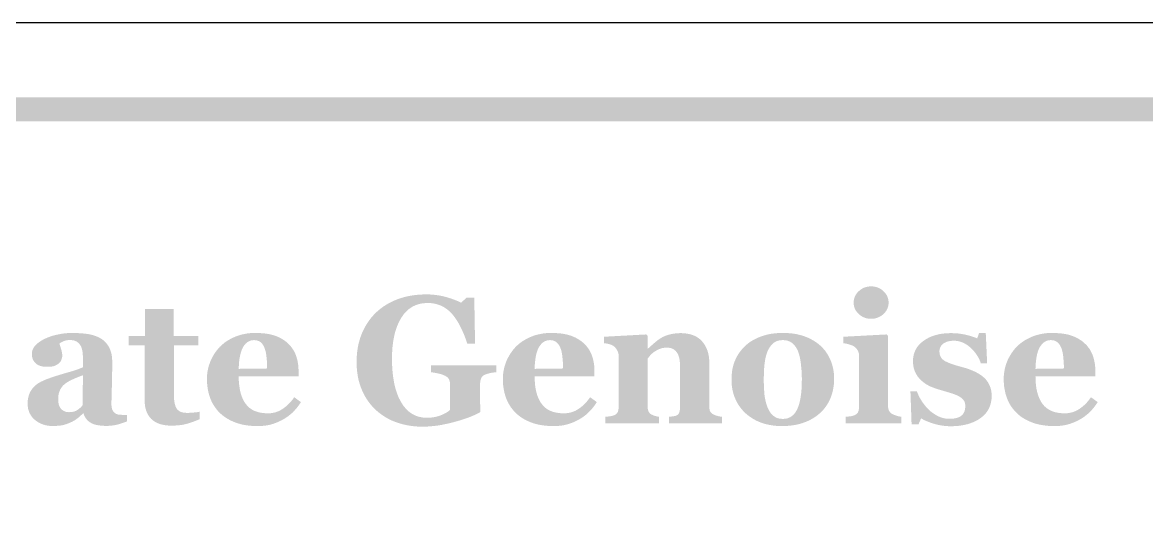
# Model space of a CAD drawing. Header units: millimetres. Extents: x 6 to 441, y 6 to 299.
# Drawn here: x 367.2 to 385.8, y 34.69 to 43.04 of the extents above; entities that cross this region are included whole.
import ezdxf

# ---------------------------------------------------------------- set-up
doc = ezdxf.new("R2010")
doc.units = ezdxf.units.MM
doc.layers.add('CUT', color=1, linetype='Continuous')
doc.layers.add('RASTER', color=7, linetype='Continuous')

msp = doc.modelspace()

# ---------------------------------------------------------------- hatches: boundary and pattern name
at = {"layer": 'RASTER'}
h = msp.add_hatch(color=7, dxfattribs=at)
h.paths.add_polyline_path([(350.2, 39.6), (350.234, 40.116), (350.338, 40.563), (350.509, 40.941), (350.75, 41.25), (351.059, 41.491), (351.438, 41.663), (351.884, 41.766), (352.4, 41.8), (409.6, 41.8), (410.116, 41.766), (410.563, 41.662), (410.941, 41.491), (411.25, 41.25), (411.491, 40.941), (411.663, 40.563), (411.766, 40.116), (411.8, 39.6), (411.8, 26.4), (411.766, 25.884), (411.662, 25.438), (411.491, 25.059), (411.25, 24.75), (410.941, 24.509), (410.563, 24.337), (410.116, 24.234), (409.6, 24.2), (352.4, 24.2), (351.884, 24.234), (351.438, 24.338), (351.059, 24.509), (350.75, 24.75), (350.509, 25.059), (350.338, 25.438), (350.234, 25.884), (350.2, 26.4)])
h.paths.add_polyline_path([(350.6, 39.6), (350.6, 26.4), (350.628, 25.978), (350.713, 25.612), (350.853, 25.303), (351.05, 25.05), (351.303, 24.853), (351.612, 24.713), (351.978, 24.628), (352.4, 24.6), (409.6, 24.6), (410.022, 24.628), (410.388, 24.713), (410.697, 24.853), (410.95, 25.05), (411.147, 25.303), (411.287, 25.612), (411.372, 25.978), (411.4, 26.4), (411.4, 39.6), (411.372, 40.022), (411.287, 40.388), (411.147, 40.697), (410.95, 40.95), (410.697, 41.147), (410.388, 41.287), (410.022, 41.372), (409.6, 41.4), (352.4, 41.4), (351.978, 41.372), (351.612, 41.287), (351.303, 41.147), (351.05, 40.95), (350.853, 40.697), (350.713, 40.388), (350.628, 40.022), (350.6, 39.6)], flags=0)
for points in [[(375.038, 37.245), (375.027, 37.244), (375.016, 37.243), (375.005, 37.242), (374.995, 37.24), (374.985, 37.239), (374.976, 37.238), (374.966, 37.236), (374.958, 37.235), (374.948, 37.233), (374.939, 37.231), (374.929, 37.229), (374.918, 37.226), (374.907, 37.223), (374.895, 37.22), (374.883, 37.216), (374.87, 37.212), (374.855, 37.206), (374.842, 37.2), (374.83, 37.194), (374.82, 37.186), (374.811, 37.178), (374.803, 37.169), (374.796, 37.159), (374.791, 37.149), (374.786, 37.137), (374.782, 37.126), (374.779, 37.115), (374.776, 37.103), (374.774, 37.092), (374.773, 37.08), (374.772, 37.068), (374.771, 37.056), (374.771, 36.815), (374.772, 36.797), (374.772, 36.78), (374.772, 36.764), (374.772, 36.748), (374.772, 36.734), (374.772, 36.721), (374.773, 36.708), (374.773, 36.697), (374.773, 36.685), (374.774, 36.673), (374.774, 36.66), (374.775, 36.647), (374.775, 36.632), (374.776, 36.618), (374.777, 36.602), (374.777, 36.586), (374.739, 36.564), (374.695, 36.543), (374.648, 36.522), (374.596, 36.501), (374.54, 36.48), (374.479, 36.46), (374.414, 36.44), (374.344, 36.421), (374.274, 36.402), (374.204, 36.387), (374.136, 36.373), (374.07, 36.362), (374.005, 36.354), (373.941, 36.348), (373.879, 36.344), (373.818, 36.343), (373.762, 36.344), (373.707, 36.347), (373.653, 36.353), (373.599, 36.36), (373.547, 36.37), (373.495, 36.382), (373.444, 36.396), (373.395, 36.412), (373.346, 36.43), (373.299, 36.45), (373.253, 36.473), (373.209, 36.498), (373.166, 36.525), (373.125, 36.554), (373.085, 36.585), (373.047, 36.618), (373.011, 36.653), (372.977, 36.69), (372.944, 36.73), (372.914, 36.771), (372.885, 36.814), (372.859, 36.86), (372.835, 36.907), (372.812, 36.957), (372.792, 37.008), (372.775, 37.061), (372.76, 37.116), (372.748, 37.173), (372.739, 37.232), (372.732, 37.293), (372.728, 37.355), (372.727, 37.42), (372.728, 37.48), (372.732, 37.539), (372.738, 37.597), (372.747, 37.654), (372.758, 37.709), (372.772, 37.764), (372.788, 37.817), (372.807, 37.869), (372.828, 37.92), (372.852, 37.969), (372.878, 38.016), (372.906, 38.061), (372.936, 38.105), (372.968, 38.147), (373.003, 38.187), (373.04, 38.225), (373.078, 38.261), (373.119, 38.295), (373.161, 38.327), (373.206, 38.356), (373.252, 38.384), (373.301, 38.409), (373.351, 38.433), (373.404, 38.454), (373.458, 38.473), (373.514, 38.489), (373.571, 38.503), (373.63, 38.514), (373.69, 38.523), (373.752, 38.529), (373.815, 38.533), (373.879, 38.534), (373.923, 38.534), (373.966, 38.532), (374.009, 38.528), (374.05, 38.523), (374.091, 38.517), (374.13, 38.51), (374.169, 38.501), (374.208, 38.491), (374.244, 38.48), (374.28, 38.469), (374.313, 38.458), (374.345, 38.446), (374.376, 38.434), (374.404, 38.423), (374.431, 38.41), (374.457, 38.398), (374.547, 38.479), (374.675, 38.479), (374.688, 37.72), (374.559, 37.72), (374.531, 37.802), (374.501, 37.879), (374.469, 37.951), (374.437, 38.017), (374.403, 38.078), (374.367, 38.133), (374.331, 38.183), (374.292, 38.227), (374.252, 38.265), (374.21, 38.299), (374.164, 38.328), (374.117, 38.351), (374.066, 38.369), (374.013, 38.382), (373.958, 38.39), (373.9, 38.392), (373.832, 38.388), (373.767, 38.377), (373.707, 38.358), (373.651, 38.331), (373.598, 38.296), (373.55, 38.254), (373.506, 38.204), (373.466, 38.146), (373.43, 38.082), (373.399, 38.011), (373.372, 37.935), (373.351, 37.853), (373.334, 37.766), (373.322, 37.672), (373.315, 37.573), (373.313, 37.468), (373.315, 37.356), (373.322, 37.251), (373.334, 37.152), (373.35, 37.059), (373.371, 36.973), (373.397, 36.892), (373.427, 36.818), (373.463, 36.75), (373.502, 36.689), (373.546, 36.637), (373.593, 36.592), (373.644, 36.556), (373.699, 36.527), (373.758, 36.507), (373.821, 36.495), (373.888, 36.491), (373.92, 36.491), (373.951, 36.493), (373.981, 36.496), (374.01, 36.501), (374.038, 36.506), (374.065, 36.513), (374.092, 36.521), (374.117, 36.53), (374.142, 36.54), (374.165, 36.55), (374.186, 36.561), (374.207, 36.572), (374.225, 36.583), (374.243, 36.595), (374.259, 36.607), (374.273, 36.62), (374.273, 37.042), (374.273, 37.055), (374.272, 37.067), (374.271, 37.079), (374.269, 37.09), (374.266, 37.101), (374.263, 37.111), (374.259, 37.121), (374.254, 37.13), (374.249, 37.139), (374.242, 37.148), (374.235, 37.156), (374.226, 37.164), (374.216, 37.171), (374.204, 37.179), (374.192, 37.186), (374.178, 37.192), (374.167, 37.197), (374.155, 37.202), (374.142, 37.207), (374.129, 37.211), (374.115, 37.215), (374.1, 37.219), (374.084, 37.223), (374.068, 37.226), (374.052, 37.229), (374.037, 37.232), (374.022, 37.235), (374.008, 37.238), (373.995, 37.24), (373.982, 37.242), (373.97, 37.244), (373.958, 37.245), (373.958, 37.359), (375.038, 37.359)], [(370.128, 36.467), (370.104, 36.457), (370.08, 36.447), (370.056, 36.438), (370.031, 36.428), (370.006, 36.419), (369.98, 36.41), (369.954, 36.402), (369.927, 36.393), (369.9, 36.386), (369.871, 36.379), (369.84, 36.373), (369.809, 36.369), (369.775, 36.365), (369.74, 36.363), (369.704, 36.361), (369.667, 36.36), (369.611, 36.362), (369.56, 36.367), (369.512, 36.376), (369.467, 36.388), (369.427, 36.404), (369.39, 36.423), (369.357, 36.446), (369.327, 36.472), (369.301, 36.501), (369.279, 36.533), (369.26, 36.569), (369.244, 36.607), (369.232, 36.648), (369.224, 36.692), (369.219, 36.74), (369.217, 36.79), (369.217, 37.689), (368.953, 37.689), (368.953, 37.847), (369.223, 37.847), (369.223, 38.291), (369.699, 38.291), (369.699, 37.847), (370.109, 37.847), (370.109, 37.689), (369.702, 37.689), (369.702, 36.886), (369.702, 36.845), (369.705, 36.807), (369.708, 36.772), (369.714, 36.74), (369.72, 36.711), (369.728, 36.685), (369.738, 36.663), (369.749, 36.643), (369.762, 36.626), (369.778, 36.612), (369.796, 36.599), (369.816, 36.589), (369.838, 36.581), (369.863, 36.576), (369.89, 36.573), (369.92, 36.571), (369.93, 36.571), (369.942, 36.572), (369.954, 36.572), (369.967, 36.573), (369.981, 36.574), (369.997, 36.575), (370.013, 36.576), (370.03, 36.577), (370.047, 36.579), (370.062, 36.58), (370.077, 36.582), (370.089, 36.583), (370.101, 36.585), (370.111, 36.587), (370.12, 36.589), (370.128, 36.59)], [(378.778, 36.4), (377.896, 36.4), (377.896, 36.507), (377.903, 36.508), (377.911, 36.508), (377.919, 36.509), (377.927, 36.51), (377.935, 36.511), (377.944, 36.512), (377.954, 36.513), (377.963, 36.514), (377.973, 36.515), (377.982, 36.517), (377.99, 36.518), (377.998, 36.52), (378.005, 36.522), (378.012, 36.524), (378.018, 36.526), (378.023, 36.529), (378.031, 36.533), (378.038, 36.538), (378.044, 36.543), (378.05, 36.549), (378.055, 36.555), (378.06, 36.561), (378.064, 36.568), (378.067, 36.576), (378.07, 36.584), (378.073, 36.593), (378.075, 36.603), (378.077, 36.614), (378.079, 36.626), (378.08, 36.638), (378.08, 36.652), (378.081, 36.667), (378.081, 37.352), (378.08, 37.388), (378.077, 37.422), (378.073, 37.454), (378.067, 37.483), (378.059, 37.51), (378.05, 37.535), (378.039, 37.557), (378.026, 37.577), (378.011, 37.595), (377.995, 37.61), (377.977, 37.623), (377.958, 37.634), (377.937, 37.642), (377.914, 37.648), (377.89, 37.651), (377.864, 37.652), (377.849, 37.652), (377.835, 37.651), (377.821, 37.65), (377.807, 37.648), (377.794, 37.646), (377.78, 37.643), (377.767, 37.639), (377.755, 37.635), (377.742, 37.63), (377.73, 37.625), (377.717, 37.619), (377.705, 37.613), (377.692, 37.607), (377.68, 37.599), (377.668, 37.592), (377.656, 37.584), (377.645, 37.576), (377.636, 37.569), (377.626, 37.561), (377.617, 37.554), (377.609, 37.546), (377.602, 37.539), (377.594, 37.531), (377.588, 37.524), (377.581, 37.516), (377.575, 37.509), (377.57, 37.501), (377.564, 37.495), (377.559, 37.488), (377.554, 37.482), (377.549, 37.475), (377.544, 37.469), (377.544, 36.683), (377.545, 36.67), (377.545, 36.658), (377.546, 36.647), (377.548, 36.636), (377.55, 36.625), (377.553, 36.615), (377.556, 36.606), (377.559, 36.597), (377.563, 36.589), (377.568, 36.581), (377.573, 36.574), (377.578, 36.567), (377.585, 36.561), (377.592, 36.555), (377.599, 36.55), (377.607, 36.545), (377.613, 36.542), (377.62, 36.539), (377.627, 36.536), (377.634, 36.533), (377.641, 36.53), (377.649, 36.527), (377.657, 36.524), (377.666, 36.522), (377.675, 36.519), (377.684, 36.517), (377.692, 36.515), (377.701, 36.513), (377.709, 36.511), (377.718, 36.509), (377.726, 36.508), (377.735, 36.507), (377.735, 36.4), (376.844, 36.4), (376.844, 36.507), (376.853, 36.508), (376.863, 36.509), (376.872, 36.509), (376.881, 36.51), (376.89, 36.511), (376.9, 36.513), (376.909, 36.514), (376.918, 36.515), (376.927, 36.516), (376.936, 36.518), (376.945, 36.519), (376.953, 36.521), (376.961, 36.523), (376.968, 36.525), (376.975, 36.527), (376.982, 36.529), (376.993, 36.533), (377.004, 36.538), (377.013, 36.543), (377.021, 36.549), (377.029, 36.556), (377.036, 36.563), (377.042, 36.571), (377.046, 36.579), (377.051, 36.587), (377.054, 36.597), (377.057, 36.607), (377.06, 36.618), (377.061, 36.629), (377.063, 36.641), (377.064, 36.653), (377.064, 36.667), (377.064, 37.519), (377.064, 37.53), (377.063, 37.542), (377.061, 37.553), (377.058, 37.564), (377.055, 37.575), (377.051, 37.586), (377.046, 37.597), (377.041, 37.608), (377.034, 37.619), (377.028, 37.629), (377.021, 37.639), (377.013, 37.648), (377.006, 37.657), (376.997, 37.665), (376.988, 37.673), (376.979, 37.68), (376.972, 37.685), (376.965, 37.689), (376.957, 37.693), (376.949, 37.696), (376.941, 37.7), (376.932, 37.703), (376.922, 37.707), (376.912, 37.71), (376.902, 37.712), (376.892, 37.715), (376.881, 37.717), (376.87, 37.719), (376.859, 37.721), (376.847, 37.723), (376.836, 37.724), (376.824, 37.726), (376.824, 37.833), (377.522, 37.871), (377.544, 37.849), (377.544, 37.636), (377.55, 37.636), (377.561, 37.646), (377.572, 37.656), (377.584, 37.666), (377.596, 37.677), (377.608, 37.688), (377.622, 37.699), (377.636, 37.712), (377.65, 37.724), (377.664, 37.737), (377.679, 37.749), (377.693, 37.76), (377.706, 37.771), (377.72, 37.781), (377.733, 37.79), (377.746, 37.799), (377.758, 37.808), (377.772, 37.816), (377.788, 37.825), (377.804, 37.833), (377.821, 37.84), (377.839, 37.848), (377.859, 37.855), (377.879, 37.861), (377.9, 37.868), (377.923, 37.874), (377.945, 37.879), (377.968, 37.883), (377.991, 37.886), (378.015, 37.889), (378.039, 37.891), (378.063, 37.892), (378.088, 37.893), (378.146, 37.891), (378.2, 37.884), (378.25, 37.874), (378.297, 37.859), (378.34, 37.84), (378.379, 37.816), (378.414, 37.789), (378.446, 37.757), (378.474, 37.722), (378.498, 37.684), (378.519, 37.643), (378.536, 37.6), (378.549, 37.553), (378.558, 37.504), (378.564, 37.452), (378.565, 37.398), (378.565, 36.68), (378.566, 36.667), (378.566, 36.654), (378.568, 36.642), (378.569, 36.631), (378.572, 36.621), (378.574, 36.611), (378.578, 36.602), (378.582, 36.593), (378.586, 36.586), (378.591, 36.578), (378.598, 36.571), (378.605, 36.564), (378.613, 36.558), (378.621, 36.552), (378.631, 36.547), (378.642, 36.542), (378.648, 36.54), (378.654, 36.537), (378.661, 36.534), (378.668, 36.532), (378.675, 36.529), (378.683, 36.527), (378.691, 36.524), (378.699, 36.522), (378.708, 36.519), (378.717, 36.517), (378.727, 36.515), (378.736, 36.513), (378.746, 36.511), (378.756, 36.509), (378.767, 36.508), (378.778, 36.507)], [(382.56, 36.35), (382.525, 36.351), (382.489, 36.353), (382.454, 36.356), (382.42, 36.361), (382.385, 36.367), (382.351, 36.374), (382.316, 36.382), (382.282, 36.392), (382.25, 36.402), (382.219, 36.413), (382.189, 36.424), (382.162, 36.435), (382.137, 36.446), (382.113, 36.457), (382.092, 36.469), (382.072, 36.481), (382.028, 36.381), (381.914, 36.381), (381.895, 36.927), (382.002, 36.927), (382.008, 36.911), (382.015, 36.893), (382.023, 36.876), (382.031, 36.857), (382.041, 36.838), (382.051, 36.819), (382.063, 36.799), (382.075, 36.779), (382.088, 36.758), (382.102, 36.738), (382.116, 36.719), (382.13, 36.7), (382.145, 36.682), (382.16, 36.664), (382.176, 36.647), (382.192, 36.63), (382.21, 36.614), (382.228, 36.598), (382.247, 36.583), (382.266, 36.569), (382.286, 36.556), (382.307, 36.543), (382.328, 36.53), (382.35, 36.519), (382.372, 36.508), (382.395, 36.499), (382.418, 36.491), (382.442, 36.485), (382.465, 36.48), (382.49, 36.476), (382.514, 36.474), (382.54, 36.473), (382.572, 36.474), (382.602, 36.476), (382.63, 36.481), (382.656, 36.486), (382.68, 36.494), (382.701, 36.502), (382.721, 36.513), (382.738, 36.525), (382.753, 36.539), (382.767, 36.555), (382.778, 36.572), (382.787, 36.591), (382.794, 36.612), (382.799, 36.635), (382.802, 36.659), (382.803, 36.686), (382.803, 36.7), (382.801, 36.714), (382.799, 36.727), (382.796, 36.739), (382.792, 36.751), (382.787, 36.762), (382.781, 36.772), (382.774, 36.782), (382.766, 36.792), (382.758, 36.801), (382.749, 36.809), (382.739, 36.818), (382.729, 36.826), (382.718, 36.834), (382.706, 36.841), (382.693, 36.848), (382.679, 36.855), (382.664, 36.862), (382.649, 36.869), (382.633, 36.875), (382.618, 36.881), (382.601, 36.887), (382.585, 36.893), (382.568, 36.898), (382.551, 36.903), (382.532, 36.909), (382.513, 36.915), (382.492, 36.921), (382.471, 36.927), (382.448, 36.934), (382.425, 36.941), (382.4, 36.948), (382.376, 36.955), (382.352, 36.963), (382.33, 36.97), (382.308, 36.977), (382.287, 36.985), (382.267, 36.992), (382.248, 37), (382.23, 37.007), (382.212, 37.015), (382.194, 37.024), (382.176, 37.035), (382.157, 37.046), (382.139, 37.058), (382.12, 37.072), (382.101, 37.086), (382.083, 37.102), (382.066, 37.116), (382.051, 37.132), (382.037, 37.148), (382.023, 37.165), (382.01, 37.182), (381.998, 37.201), (381.987, 37.22), (381.977, 37.239), (381.968, 37.26), (381.96, 37.282), (381.953, 37.304), (381.947, 37.328), (381.943, 37.352), (381.94, 37.378), (381.938, 37.404), (381.938, 37.431), (381.94, 37.482), (381.948, 37.53), (381.962, 37.575), (381.981, 37.618), (382.005, 37.659), (382.035, 37.697), (382.07, 37.732), (382.111, 37.765), (382.156, 37.795), (382.205, 37.821), (382.256, 37.843), (382.312, 37.861), (382.37, 37.875), (382.432, 37.885), (382.497, 37.891), (382.566, 37.893), (382.599, 37.892), (382.631, 37.891), (382.663, 37.889), (382.694, 37.886), (382.724, 37.882), (382.754, 37.877), (382.783, 37.872), (382.811, 37.866), (382.839, 37.859), (382.865, 37.852), (382.89, 37.845), (382.914, 37.837), (382.937, 37.83), (382.959, 37.822), (382.98, 37.814), (383, 37.806), (383.03, 37.893), (383.142, 37.893), (383.165, 37.393), (383.061, 37.393), (383.047, 37.431), (383.031, 37.467), (383.012, 37.502), (382.991, 37.535), (382.968, 37.567), (382.943, 37.598), (382.915, 37.628), (382.885, 37.656), (382.854, 37.682), (382.822, 37.704), (382.789, 37.723), (382.756, 37.739), (382.722, 37.751), (382.688, 37.76), (382.653, 37.765), (382.617, 37.767), (382.59, 37.766), (382.564, 37.764), (382.539, 37.76), (382.516, 37.755), (382.495, 37.748), (382.475, 37.74), (382.457, 37.731), (382.44, 37.72), (382.425, 37.708), (382.412, 37.694), (382.401, 37.68), (382.392, 37.664), (382.385, 37.647), (382.38, 37.629), (382.376, 37.61), (382.375, 37.589), (382.377, 37.563), (382.381, 37.538), (382.389, 37.515), (382.399, 37.494), (382.412, 37.474), (382.429, 37.457), (382.448, 37.442), (382.47, 37.428), (382.495, 37.416), (382.522, 37.404), (382.551, 37.392), (382.583, 37.38), (382.618, 37.368), (382.654, 37.357), (382.693, 37.346), (382.734, 37.335), (382.798, 37.317), (382.857, 37.298), (382.911, 37.277), (382.961, 37.255), (383.007, 37.231), (383.049, 37.206), (383.086, 37.179), (383.118, 37.151), (383.147, 37.121), (383.171, 37.089), (383.192, 37.054), (383.209, 37.018), (383.223, 36.98), (383.232, 36.94), (383.238, 36.898), (383.24, 36.854), (383.237, 36.796), (383.228, 36.741), (383.213, 36.689), (383.193, 36.641), (383.166, 36.596), (383.134, 36.555), (383.096, 36.517), (383.052, 36.482), (383.003, 36.451), (382.95, 36.424), (382.894, 36.402), (382.835, 36.383), (382.771, 36.369), (382.704, 36.358), (382.634, 36.352), (382.56, 36.35)]]:
    msp.add_hatch(color=7, dxfattribs=at).paths.add_polyline_path(points)
h = msp.add_hatch(color=7, dxfattribs=at)
h.paths.add_polyline_path([(381.747, 36.4), (380.821, 36.4), (380.821, 36.507), (380.831, 36.508), (380.84, 36.508), (380.85, 36.509), (380.859, 36.51), (380.868, 36.511), (380.878, 36.512), (380.887, 36.513), (380.896, 36.514), (380.905, 36.515), (380.914, 36.517), (380.922, 36.518), (380.93, 36.52), (380.938, 36.522), (380.945, 36.524), (380.952, 36.526), (380.959, 36.529), (380.97, 36.534), (380.981, 36.539), (380.99, 36.544), (380.999, 36.55), (381.007, 36.557), (381.014, 36.564), (381.02, 36.571), (381.025, 36.579), (381.029, 36.588), (381.033, 36.597), (381.037, 36.607), (381.039, 36.618), (381.041, 36.629), (381.043, 36.641), (381.044, 36.653), (381.044, 36.667), (381.044, 37.519), (381.044, 37.532), (381.042, 37.544), (381.041, 37.556), (381.038, 37.567), (381.035, 37.578), (381.031, 37.589), (381.026, 37.599), (381.021, 37.609), (381.014, 37.619), (381.008, 37.628), (381.001, 37.636), (380.994, 37.644), (380.987, 37.652), (380.979, 37.659), (380.971, 37.665), (380.962, 37.671), (380.955, 37.676), (380.947, 37.68), (380.938, 37.684), (380.929, 37.689), (380.918, 37.693), (380.907, 37.697), (380.895, 37.701), (380.882, 37.705), (380.869, 37.709), (380.856, 37.712), (380.843, 37.716), (380.831, 37.718), (380.819, 37.721), (380.807, 37.723), (380.796, 37.724), (380.785, 37.726), (380.785, 37.833), (381.502, 37.871), (381.524, 37.849), (381.524, 36.686), (381.525, 36.673), (381.526, 36.661), (381.528, 36.649), (381.53, 36.638), (381.533, 36.628), (381.537, 36.617), (381.541, 36.608), (381.546, 36.598), (381.552, 36.59), (381.559, 36.582), (381.566, 36.574), (381.573, 36.567), (381.581, 36.561), (381.59, 36.555), (381.599, 36.55), (381.609, 36.545), (381.617, 36.542), (381.624, 36.539), (381.632, 36.536), (381.64, 36.533), (381.648, 36.53), (381.657, 36.527), (381.665, 36.524), (381.674, 36.522), (381.683, 36.519), (381.692, 36.517), (381.701, 36.515), (381.71, 36.513), (381.719, 36.511), (381.728, 36.509), (381.738, 36.508), (381.747, 36.507)])
h.paths.add_polyline_path([(381.533, 38.398), (381.532, 38.371), (381.528, 38.344), (381.521, 38.319), (381.512, 38.295), (381.5, 38.272), (381.485, 38.25), (381.468, 38.228), (381.448, 38.208), (381.426, 38.19), (381.403, 38.174), (381.379, 38.161), (381.354, 38.15), (381.328, 38.141), (381.301, 38.135), (381.273, 38.131), (381.245, 38.13), (381.215, 38.131), (381.187, 38.135), (381.16, 38.141), (381.134, 38.15), (381.109, 38.161), (381.085, 38.174), (381.062, 38.19), (381.04, 38.208), (381.02, 38.228), (381.003, 38.25), (380.988, 38.272), (380.976, 38.295), (380.967, 38.319), (380.96, 38.344), (380.956, 38.371), (380.955, 38.398), (380.956, 38.425), (380.96, 38.452), (380.967, 38.477), (380.976, 38.501), (380.988, 38.525), (381.003, 38.547), (381.02, 38.568), (381.04, 38.588), (381.062, 38.607), (381.085, 38.623), (381.109, 38.637), (381.134, 38.648), (381.16, 38.656), (381.187, 38.663), (381.215, 38.666), (381.245, 38.668), (381.274, 38.666), (381.302, 38.663), (381.329, 38.656), (381.355, 38.648), (381.38, 38.637), (381.404, 38.623), (381.426, 38.607), (381.448, 38.588), (381.468, 38.568), (381.485, 38.547), (381.5, 38.525), (381.512, 38.501), (381.521, 38.477), (381.528, 38.452), (381.532, 38.425), (381.533, 38.398)])
h = msp.add_hatch(color=7, dxfattribs=at)
h.paths.add_polyline_path([(368.925, 36.431), (368.909, 36.424), (368.892, 36.417), (368.874, 36.411), (368.855, 36.404), (368.836, 36.398), (368.815, 36.391), (368.795, 36.385), (368.773, 36.379), (368.751, 36.374), (368.728, 36.369), (368.706, 36.365), (368.682, 36.362), (368.659, 36.359), (368.635, 36.358), (368.611, 36.356), (368.587, 36.356), (368.543, 36.357), (368.503, 36.359), (368.465, 36.364), (368.431, 36.369), (368.399, 36.377), (368.37, 36.386), (368.345, 36.397), (368.322, 36.41), (368.301, 36.424), (368.283, 36.439), (368.266, 36.456), (368.25, 36.475), (368.237, 36.494), (368.225, 36.516), (368.215, 36.538), (368.206, 36.563), (368.197, 36.563), (368.185, 36.55), (368.173, 36.539), (368.16, 36.527), (368.148, 36.516), (368.136, 36.506), (368.125, 36.496), (368.113, 36.487), (368.101, 36.478), (368.09, 36.469), (368.078, 36.461), (368.066, 36.453), (368.054, 36.445), (368.041, 36.438), (368.028, 36.431), (368.016, 36.424), (368.002, 36.418), (367.985, 36.41), (367.968, 36.403), (367.952, 36.396), (367.935, 36.39), (367.918, 36.384), (367.902, 36.379), (367.886, 36.374), (367.87, 36.37), (367.853, 36.366), (367.835, 36.363), (367.815, 36.361), (367.794, 36.358), (367.77, 36.357), (367.746, 36.356), (367.72, 36.355), (367.692, 36.355), (367.65, 36.356), (367.61, 36.361), (367.571, 36.369), (367.534, 36.38), (367.499, 36.394), (367.465, 36.411), (367.433, 36.431), (367.402, 36.455), (367.374, 36.481), (367.349, 36.509), (367.329, 36.539), (367.312, 36.572), (367.299, 36.606), (367.289, 36.642), (367.284, 36.68), (367.282, 36.721), (367.282, 36.744), (367.283, 36.767), (367.285, 36.788), (367.288, 36.809), (367.292, 36.829), (367.297, 36.848), (367.302, 36.866), (367.308, 36.883), (367.315, 36.899), (367.323, 36.915), (367.331, 36.93), (367.34, 36.945), (367.35, 36.96), (367.36, 36.974), (367.371, 36.988), (367.383, 37.001), (367.394, 37.012), (367.406, 37.023), (367.418, 37.033), (367.43, 37.043), (367.443, 37.053), (367.457, 37.062), (367.47, 37.07), (367.485, 37.078), (367.499, 37.086), (367.514, 37.093), (367.53, 37.101), (367.545, 37.108), (367.561, 37.115), (367.578, 37.122), (367.594, 37.129), (367.611, 37.135), (367.645, 37.147), (367.681, 37.16), (367.718, 37.172), (367.756, 37.185), (367.797, 37.197), (367.839, 37.21), (367.882, 37.223), (367.928, 37.236), (367.972, 37.249), (368.014, 37.261), (368.052, 37.273), (368.087, 37.285), (368.12, 37.296), (368.149, 37.308), (368.174, 37.318), (368.197, 37.329), (368.197, 37.469), (368.197, 37.479), (368.197, 37.489), (368.196, 37.5), (368.196, 37.512), (368.195, 37.524), (368.194, 37.537), (368.193, 37.551), (368.191, 37.566), (368.19, 37.581), (368.188, 37.595), (368.185, 37.608), (368.182, 37.621), (368.179, 37.634), (368.175, 37.645), (368.171, 37.657), (368.167, 37.667), (368.161, 37.679), (368.155, 37.69), (368.148, 37.7), (368.14, 37.71), (368.132, 37.72), (368.123, 37.729), (368.113, 37.738), (368.102, 37.746), (368.091, 37.754), (368.078, 37.76), (368.065, 37.766), (368.051, 37.77), (368.036, 37.774), (368.02, 37.776), (368.004, 37.778), (367.986, 37.778), (367.971, 37.778), (367.955, 37.777), (367.941, 37.776), (367.927, 37.774), (367.914, 37.771), (367.902, 37.768), (367.89, 37.764), (367.879, 37.76), (367.868, 37.756), (367.858, 37.751), (367.849, 37.746), (367.84, 37.742), (367.831, 37.737), (367.823, 37.732), (367.816, 37.728), (367.809, 37.723), (367.81, 37.715), (367.812, 37.706), (367.815, 37.696), (367.818, 37.686), (367.821, 37.674), (367.825, 37.662), (367.829, 37.648), (367.834, 37.633), (367.839, 37.618), (367.843, 37.604), (367.846, 37.589), (367.849, 37.574), (367.852, 37.56), (367.853, 37.546), (367.854, 37.532), (367.854, 37.518), (367.854, 37.511), (367.854, 37.504), (367.853, 37.497), (367.851, 37.49), (367.849, 37.482), (367.847, 37.473), (367.844, 37.465), (367.841, 37.455), (367.838, 37.446), (367.834, 37.438), (367.83, 37.43), (367.825, 37.422), (367.82, 37.415), (367.815, 37.408), (367.809, 37.402), (367.803, 37.396), (367.795, 37.389), (367.786, 37.382), (367.777, 37.376), (367.768, 37.37), (367.758, 37.365), (367.748, 37.36), (367.738, 37.355), (367.728, 37.351), (367.717, 37.347), (367.704, 37.344), (367.69, 37.341), (367.675, 37.339), (367.658, 37.337), (367.64, 37.336), (367.621, 37.335), (367.6, 37.335), (367.57, 37.335), (367.542, 37.338), (367.516, 37.343), (367.492, 37.349), (367.469, 37.358), (367.449, 37.368), (367.43, 37.38), (367.414, 37.394), (367.399, 37.409), (367.386, 37.426), (367.375, 37.443), (367.366, 37.462), (367.359, 37.482), (367.355, 37.503), (367.352, 37.525), (367.351, 37.548), (367.352, 37.569), (367.355, 37.588), (367.36, 37.608), (367.367, 37.626), (367.376, 37.644), (367.387, 37.662), (367.4, 37.679), (367.416, 37.696), (367.433, 37.712), (367.45, 37.727), (367.469, 37.741), (367.488, 37.755), (367.508, 37.768), (367.53, 37.781), (367.552, 37.792), (367.575, 37.803), (367.598, 37.814), (367.623, 37.824), (367.648, 37.833), (367.674, 37.842), (367.701, 37.851), (367.729, 37.858), (367.758, 37.865), (367.787, 37.871), (367.817, 37.877), (367.846, 37.882), (367.875, 37.886), (367.903, 37.89), (367.93, 37.892), (367.957, 37.894), (367.984, 37.895), (368.01, 37.896), (368.045, 37.895), (368.079, 37.895), (368.113, 37.893), (368.146, 37.891), (368.178, 37.889), (368.21, 37.886), (368.24, 37.883), (368.271, 37.879), (368.3, 37.874), (368.328, 37.868), (368.356, 37.861), (368.383, 37.853), (368.41, 37.844), (368.435, 37.833), (368.46, 37.822), (368.484, 37.809), (368.506, 37.796), (368.527, 37.781), (368.547, 37.764), (368.566, 37.746), (368.583, 37.727), (368.6, 37.706), (368.615, 37.684), (368.629, 37.66), (368.641, 37.635), (368.652, 37.608), (368.661, 37.579), (368.669, 37.548), (368.675, 37.516), (368.679, 37.481), (368.681, 37.445), (368.682, 37.406), (368.682, 37.364), (368.682, 37.32), (368.681, 37.274), (368.68, 37.225), (368.68, 37.175), (368.678, 37.123), (368.677, 37.07), (368.676, 37.014), (368.674, 36.959), (368.673, 36.91), (368.672, 36.865), (368.671, 36.826), (368.67, 36.791), (368.669, 36.761), (368.669, 36.735), (368.669, 36.715), (368.669, 36.699), (368.67, 36.684), (368.672, 36.669), (368.674, 36.656), (368.677, 36.643), (368.68, 36.632), (368.684, 36.621), (368.689, 36.611), (368.694, 36.602), (368.7, 36.593), (368.707, 36.585), (368.714, 36.578), (368.722, 36.571), (368.73, 36.565), (368.74, 36.559), (368.75, 36.554), (368.756, 36.551), (368.764, 36.549), (368.772, 36.546), (368.782, 36.544), (368.792, 36.543), (368.803, 36.542), (368.815, 36.541), (368.828, 36.54), (368.841, 36.539), (368.854, 36.539), (368.867, 36.539), (368.879, 36.538), (368.891, 36.538), (368.903, 36.538), (368.914, 36.538), (368.925, 36.538)])
h.paths.add_polyline_path([(368.197, 37.194), (368.177, 37.187), (368.156, 37.18), (368.136, 37.172), (368.116, 37.164), (368.095, 37.156), (368.075, 37.148), (368.055, 37.139), (368.035, 37.13), (368.015, 37.121), (367.996, 37.112), (367.978, 37.103), (367.961, 37.093), (367.945, 37.084), (367.93, 37.074), (367.916, 37.065), (367.903, 37.055), (367.89, 37.044), (367.877, 37.033), (367.865, 37.021), (367.854, 37.008), (367.844, 36.995), (367.835, 36.98), (367.826, 36.966), (367.818, 36.95), (367.811, 36.934), (367.804, 36.917), (367.799, 36.899), (367.795, 36.881), (367.791, 36.862), (367.789, 36.842), (367.788, 36.821), (367.787, 36.8), (367.788, 36.772), (367.79, 36.747), (367.794, 36.723), (367.8, 36.701), (367.807, 36.682), (367.816, 36.664), (367.827, 36.648), (367.839, 36.634), (367.852, 36.622), (367.867, 36.612), (367.882, 36.603), (367.897, 36.596), (367.914, 36.59), (367.931, 36.586), (367.949, 36.584), (367.967, 36.583), (367.987, 36.584), (368.006, 36.585), (368.024, 36.588), (368.041, 36.591), (368.057, 36.596), (368.072, 36.602), (368.086, 36.608), (368.1, 36.616), (368.113, 36.625), (368.125, 36.634), (368.137, 36.643), (368.149, 36.653), (368.16, 36.663), (368.171, 36.674), (368.181, 36.686), (368.191, 36.697)], flags=0)
h = msp.add_hatch(color=7, dxfattribs=at)
h.paths.add_polyline_path([(371.805, 36.75), (371.792, 36.729), (371.778, 36.709), (371.764, 36.689), (371.749, 36.669), (371.733, 36.649), (371.716, 36.63), (371.699, 36.611), (371.681, 36.593), (371.663, 36.574), (371.644, 36.557), (371.624, 36.54), (371.604, 36.524), (371.583, 36.508), (371.562, 36.494), (371.539, 36.479), (371.517, 36.466), (371.492, 36.452), (371.467, 36.44), (371.443, 36.428), (371.418, 36.417), (371.393, 36.407), (371.368, 36.398), (371.343, 36.389), (371.318, 36.382), (371.293, 36.375), (371.266, 36.369), (371.239, 36.364), (371.21, 36.36), (371.181, 36.357), (371.151, 36.355), (371.12, 36.354), (371.087, 36.353), (371.034, 36.354), (370.983, 36.357), (370.933, 36.362), (370.885, 36.369), (370.84, 36.377), (370.796, 36.388), (370.753, 36.4), (370.713, 36.415), (370.675, 36.431), (370.638, 36.448), (370.603, 36.467), (370.569, 36.487), (370.538, 36.508), (370.508, 36.531), (370.48, 36.555), (370.453, 36.58), (370.428, 36.607), (370.405, 36.635), (370.384, 36.663), (370.364, 36.694), (370.345, 36.725), (370.329, 36.757), (370.313, 36.791), (370.3, 36.826), (370.288, 36.861), (370.278, 36.898), (370.269, 36.935), (370.262, 36.973), (370.257, 37.012), (370.253, 37.051), (370.25, 37.091), (370.25, 37.132), (370.25, 37.17), (370.253, 37.206), (370.257, 37.243), (370.263, 37.279), (370.271, 37.314), (370.28, 37.35), (370.292, 37.384), (370.304, 37.419), (370.319, 37.453), (370.335, 37.485), (370.352, 37.517), (370.371, 37.548), (370.391, 37.578), (370.413, 37.607), (370.436, 37.635), (370.46, 37.663), (370.486, 37.688), (370.514, 37.712), (370.542, 37.735), (370.573, 37.757), (370.605, 37.777), (370.639, 37.796), (370.675, 37.814), (370.712, 37.831), (370.75, 37.846), (370.79, 37.859), (370.83, 37.87), (370.872, 37.879), (370.915, 37.887), (370.959, 37.892), (371.004, 37.895), (371.051, 37.896), (371.101, 37.895), (371.149, 37.892), (371.194, 37.889), (371.238, 37.883), (371.279, 37.876), (371.317, 37.868), (371.354, 37.857), (371.388, 37.846), (371.42, 37.833), (371.451, 37.819), (371.48, 37.803), (371.508, 37.786), (371.535, 37.769), (371.56, 37.75), (371.584, 37.729), (371.606, 37.708), (371.626, 37.687), (371.645, 37.664), (371.662, 37.641), (371.678, 37.617), (371.693, 37.592), (371.706, 37.566), (371.717, 37.539), (371.728, 37.511), (371.736, 37.483), (371.744, 37.454), (371.751, 37.424), (371.756, 37.395), (371.76, 37.365), (371.763, 37.335), (371.765, 37.304), (371.766, 37.273), (371.766, 37.178), (370.775, 37.178), (370.777, 37.105), (370.783, 37.037), (370.792, 36.973), (370.804, 36.913), (370.821, 36.859), (370.84, 36.808), (370.864, 36.762), (370.891, 36.721), (370.922, 36.684), (370.957, 36.652), (370.997, 36.625), (371.041, 36.603), (371.089, 36.586), (371.141, 36.574), (371.198, 36.567), (371.259, 36.564), (371.293, 36.565), (371.326, 36.569), (371.358, 36.575), (371.39, 36.583), (371.42, 36.594), (371.45, 36.606), (371.478, 36.622), (371.506, 36.64), (371.533, 36.659), (371.559, 36.68), (371.584, 36.702), (371.608, 36.725), (371.631, 36.75), (371.653, 36.775), (371.674, 36.802), (371.694, 36.831)])
h.paths.add_polyline_path([(371.246, 37.307), (371.245, 37.329), (371.245, 37.351), (371.244, 37.373), (371.243, 37.396), (371.242, 37.418), (371.241, 37.441), (371.239, 37.464), (371.237, 37.487), (371.234, 37.509), (371.232, 37.531), (371.228, 37.551), (371.225, 37.571), (371.221, 37.589), (371.216, 37.606), (371.211, 37.623), (371.206, 37.638), (371.2, 37.654), (371.192, 37.67), (371.185, 37.685), (371.177, 37.698), (371.168, 37.711), (371.158, 37.722), (371.148, 37.732), (371.138, 37.742), (371.127, 37.75), (371.115, 37.757), (371.102, 37.763), (371.089, 37.768), (371.075, 37.772), (371.06, 37.775), (371.045, 37.776), (371.029, 37.777), (371.001, 37.775), (370.975, 37.77), (370.951, 37.761), (370.927, 37.748), (370.906, 37.732), (370.885, 37.713), (370.866, 37.689), (370.849, 37.663), (370.833, 37.632), (370.819, 37.597), (370.807, 37.558), (370.797, 37.515), (370.788, 37.468), (370.782, 37.416), (370.778, 37.361), (370.775, 37.301)], flags=0)
h = msp.add_hatch(color=7, dxfattribs=at)
h.paths.add_polyline_path([(376.704, 36.75), (376.69, 36.729), (376.677, 36.709), (376.662, 36.689), (376.647, 36.669), (376.631, 36.649), (376.615, 36.63), (376.598, 36.611), (376.58, 36.593), (376.561, 36.574), (376.542, 36.557), (376.523, 36.54), (376.502, 36.524), (376.481, 36.508), (376.46, 36.494), (376.438, 36.479), (376.415, 36.466), (376.39, 36.452), (376.366, 36.44), (376.341, 36.428), (376.316, 36.417), (376.292, 36.407), (376.267, 36.398), (376.242, 36.389), (376.217, 36.382), (376.191, 36.375), (376.165, 36.369), (376.137, 36.364), (376.109, 36.36), (376.079, 36.357), (376.049, 36.355), (376.018, 36.354), (375.986, 36.353), (375.933, 36.354), (375.881, 36.357), (375.832, 36.362), (375.784, 36.369), (375.738, 36.377), (375.694, 36.388), (375.652, 36.4), (375.612, 36.415), (375.573, 36.431), (375.536, 36.448), (375.501, 36.467), (375.468, 36.487), (375.436, 36.508), (375.406, 36.531), (375.378, 36.555), (375.352, 36.58), (375.327, 36.607), (375.304, 36.635), (375.282, 36.663), (375.262, 36.694), (375.244, 36.725), (375.227, 36.757), (375.212, 36.791), (375.198, 36.826), (375.187, 36.861), (375.176, 36.898), (375.168, 36.935), (375.161, 36.973), (375.155, 37.012), (375.151, 37.051), (375.149, 37.091), (375.148, 37.132), (375.149, 37.17), (375.151, 37.206), (375.156, 37.243), (375.162, 37.279), (375.169, 37.314), (375.179, 37.35), (375.19, 37.384), (375.203, 37.419), (375.217, 37.453), (375.233, 37.485), (375.251, 37.517), (375.269, 37.548), (375.29, 37.578), (375.311, 37.607), (375.334, 37.635), (375.359, 37.663), (375.385, 37.688), (375.412, 37.712), (375.441, 37.735), (375.471, 37.757), (375.504, 37.777), (375.538, 37.796), (375.573, 37.814), (375.61, 37.831), (375.649, 37.846), (375.688, 37.859), (375.729, 37.87), (375.771, 37.879), (375.814, 37.887), (375.858, 37.892), (375.903, 37.895), (375.949, 37.896), (375.999, 37.895), (376.047, 37.892), (376.093, 37.889), (376.136, 37.883), (376.177, 37.876), (376.216, 37.868), (376.252, 37.857), (376.286, 37.846), (376.318, 37.833), (376.349, 37.819), (376.379, 37.803), (376.407, 37.786), (376.433, 37.769), (376.458, 37.75), (376.482, 37.729), (376.504, 37.708), (376.525, 37.687), (376.543, 37.664), (376.561, 37.641), (376.577, 37.617), (376.591, 37.592), (376.604, 37.566), (376.616, 37.539), (376.626, 37.511), (376.635, 37.483), (376.643, 37.454), (376.649, 37.424), (376.655, 37.395), (376.659, 37.365), (376.662, 37.335), (376.663, 37.304), (376.664, 37.273), (376.664, 37.178), (375.674, 37.178), (375.676, 37.105), (375.681, 37.037), (375.69, 36.973), (375.703, 36.913), (375.719, 36.859), (375.739, 36.808), (375.762, 36.762), (375.79, 36.721), (375.821, 36.684), (375.856, 36.652), (375.896, 36.625), (375.939, 36.603), (375.987, 36.586), (376.04, 36.574), (376.096, 36.567), (376.157, 36.564), (376.191, 36.565), (376.224, 36.569), (376.257, 36.575), (376.288, 36.583), (376.318, 36.594), (376.348, 36.606), (376.377, 36.622), (376.405, 36.64), (376.432, 36.659), (376.458, 36.68), (376.483, 36.702), (376.507, 36.725), (376.53, 36.75), (376.551, 36.775), (376.572, 36.802), (376.592, 36.831)])
h.paths.add_polyline_path([(376.144, 37.307), (376.144, 37.329), (376.143, 37.351), (376.143, 37.373), (376.142, 37.396), (376.141, 37.418), (376.139, 37.441), (376.137, 37.464), (376.135, 37.487), (376.133, 37.509), (376.13, 37.531), (376.127, 37.551), (376.123, 37.571), (376.119, 37.589), (376.115, 37.606), (376.11, 37.623), (376.104, 37.638), (376.098, 37.654), (376.091, 37.67), (376.083, 37.685), (376.075, 37.698), (376.066, 37.711), (376.057, 37.722), (376.047, 37.732), (376.036, 37.742), (376.025, 37.75), (376.013, 37.757), (376.001, 37.763), (375.987, 37.768), (375.973, 37.772), (375.959, 37.775), (375.943, 37.776), (375.927, 37.777), (375.9, 37.775), (375.874, 37.77), (375.849, 37.761), (375.826, 37.748), (375.804, 37.732), (375.784, 37.713), (375.765, 37.689), (375.747, 37.663), (375.731, 37.632), (375.717, 37.597), (375.705, 37.558), (375.695, 37.515), (375.687, 37.468), (375.681, 37.416), (375.676, 37.361), (375.674, 37.301)], flags=0)
h = msp.add_hatch(color=7, dxfattribs=at)
h.paths.add_polyline_path([(380.41, 37.68), (380.436, 37.654), (380.461, 37.627), (380.484, 37.599), (380.505, 37.569), (380.525, 37.538), (380.543, 37.506), (380.56, 37.473), (380.575, 37.439), (380.589, 37.403), (380.6, 37.367), (380.61, 37.33), (380.618, 37.292), (380.624, 37.254), (380.629, 37.214), (380.631, 37.175), (380.632, 37.134), (380.631, 37.094), (380.629, 37.054), (380.624, 37.015), (380.618, 36.976), (380.61, 36.938), (380.601, 36.9), (380.589, 36.863), (380.576, 36.827), (380.561, 36.792), (380.544, 36.757), (380.526, 36.725), (380.507, 36.693), (380.485, 36.663), (380.462, 36.634), (380.437, 36.606), (380.411, 36.58), (380.382, 36.554), (380.35, 36.528), (380.318, 36.505), (380.284, 36.483), (380.249, 36.463), (380.212, 36.444), (380.174, 36.427), (380.135, 36.412), (380.094, 36.398), (380.052, 36.386), (380.008, 36.376), (379.963, 36.368), (379.916, 36.361), (379.868, 36.357), (379.819, 36.354), (379.768, 36.353), (379.724, 36.354), (379.68, 36.356), (379.638, 36.36), (379.596, 36.366), (379.556, 36.373), (379.516, 36.382), (379.477, 36.392), (379.439, 36.404), (379.402, 36.418), (379.366, 36.433), (379.331, 36.45), (379.298, 36.468), (379.265, 36.489), (379.233, 36.51), (379.203, 36.533), (379.173, 36.558), (379.146, 36.583), (379.121, 36.61), (379.096, 36.638), (379.074, 36.668), (379.052, 36.699), (379.033, 36.731), (379.014, 36.765), (378.998, 36.801), (378.982, 36.837), (378.969, 36.875), (378.958, 36.914), (378.949, 36.954), (378.942, 36.994), (378.937, 37.036), (378.934, 37.079), (378.933, 37.124), (378.934, 37.167), (378.937, 37.209), (378.941, 37.25), (378.947, 37.29), (378.955, 37.328), (378.965, 37.365), (378.976, 37.402), (378.99, 37.436), (379.004, 37.47), (379.021, 37.503), (379.04, 37.535), (379.06, 37.566), (379.082, 37.596), (379.106, 37.625), (379.131, 37.653), (379.159, 37.68), (379.187, 37.705), (379.216, 37.729), (379.247, 37.751), (379.28, 37.771), (379.314, 37.79), (379.35, 37.808), (379.387, 37.824), (379.426, 37.839), (379.466, 37.852), (379.508, 37.864), (379.55, 37.874), (379.594, 37.882), (379.639, 37.888), (379.685, 37.892), (379.733, 37.895), (379.781, 37.896), (379.832, 37.895), (379.881, 37.892), (379.928, 37.888), (379.974, 37.882), (380.018, 37.874), (380.061, 37.864), (380.103, 37.852), (380.142, 37.839), (380.181, 37.824), (380.218, 37.808), (380.253, 37.79), (380.287, 37.771), (380.32, 37.751), (380.351, 37.729), (380.381, 37.705), (380.41, 37.68)])
h.paths.add_polyline_path([(380.035, 36.665), (380.042, 36.686), (380.05, 36.708), (380.056, 36.732), (380.063, 36.756), (380.068, 36.781), (380.074, 36.808), (380.078, 36.836), (380.082, 36.864), (380.086, 36.894), (380.089, 36.925), (380.092, 36.958), (380.094, 36.991), (380.095, 37.026), (380.097, 37.062), (380.097, 37.099), (380.098, 37.137), (380.097, 37.163), (380.097, 37.19), (380.096, 37.218), (380.094, 37.247), (380.092, 37.276), (380.089, 37.307), (380.086, 37.339), (380.083, 37.371), (380.079, 37.403), (380.075, 37.434), (380.07, 37.462), (380.065, 37.489), (380.059, 37.514), (380.053, 37.538), (380.046, 37.559), (380.039, 37.579), (380.03, 37.602), (380.02, 37.623), (380.009, 37.643), (379.997, 37.662), (379.985, 37.679), (379.971, 37.695), (379.957, 37.71), (379.942, 37.724), (379.926, 37.737), (379.908, 37.747), (379.89, 37.756), (379.871, 37.764), (379.851, 37.77), (379.83, 37.774), (379.807, 37.776), (379.784, 37.777), (379.759, 37.776), (379.735, 37.773), (379.712, 37.769), (379.691, 37.763), (379.67, 37.755), (379.652, 37.745), (379.634, 37.733), (379.618, 37.72), (379.603, 37.705), (379.589, 37.689), (379.575, 37.672), (379.563, 37.654), (379.551, 37.635), (379.541, 37.615), (379.531, 37.594), (379.522, 37.572), (379.515, 37.551), (379.508, 37.528), (379.502, 37.505), (379.496, 37.481), (379.491, 37.456), (379.487, 37.431), (379.483, 37.404), (379.479, 37.376), (379.477, 37.348), (379.474, 37.32), (379.472, 37.291), (379.471, 37.262), (379.469, 37.233), (379.469, 37.203), (379.468, 37.173), (379.468, 37.143), (379.468, 37.104), (379.468, 37.066), (379.469, 37.031), (379.47, 36.997), (379.472, 36.965), (379.474, 36.934), (379.476, 36.905), (379.478, 36.878), (379.481, 36.852), (379.485, 36.826), (379.49, 36.8), (379.496, 36.773), (379.502, 36.747), (379.51, 36.721), (379.518, 36.694), (379.528, 36.668), (379.537, 36.646), (379.547, 36.625), (379.557, 36.605), (379.569, 36.587), (379.581, 36.569), (379.595, 36.553), (379.609, 36.538), (379.625, 36.525), (379.641, 36.512), (379.658, 36.501), (379.676, 36.492), (379.696, 36.485), (379.716, 36.479), (379.738, 36.475), (379.761, 36.473), (379.784, 36.472), (379.806, 36.473), (379.827, 36.475), (379.847, 36.479), (379.866, 36.484), (379.884, 36.491), (379.902, 36.499), (379.919, 36.509), (379.935, 36.521), (379.95, 36.534), (379.965, 36.548), (379.979, 36.564), (379.991, 36.581), (380.003, 36.6), (380.015, 36.62), (380.025, 36.642), (380.035, 36.665)], flags=0)
h = msp.add_hatch(color=7, dxfattribs=at)
h.paths.add_polyline_path([(384.995, 36.75), (384.981, 36.729), (384.968, 36.709), (384.953, 36.689), (384.938, 36.669), (384.922, 36.649), (384.906, 36.63), (384.889, 36.611), (384.871, 36.593), (384.852, 36.574), (384.833, 36.557), (384.814, 36.54), (384.793, 36.524), (384.772, 36.508), (384.751, 36.494), (384.729, 36.479), (384.706, 36.466), (384.681, 36.452), (384.657, 36.44), (384.632, 36.428), (384.607, 36.417), (384.583, 36.407), (384.558, 36.398), (384.533, 36.389), (384.508, 36.382), (384.482, 36.375), (384.456, 36.369), (384.428, 36.364), (384.4, 36.36), (384.37, 36.357), (384.34, 36.355), (384.309, 36.354), (384.277, 36.353), (384.224, 36.354), (384.172, 36.357), (384.123, 36.362), (384.075, 36.369), (384.029, 36.377), (383.985, 36.388), (383.943, 36.4), (383.903, 36.415), (383.864, 36.431), (383.827, 36.448), (383.792, 36.467), (383.759, 36.487), (383.727, 36.508), (383.697, 36.531), (383.669, 36.555), (383.643, 36.58), (383.618, 36.607), (383.595, 36.635), (383.573, 36.663), (383.553, 36.694), (383.535, 36.725), (383.518, 36.757), (383.503, 36.791), (383.49, 36.826), (383.478, 36.861), (383.467, 36.898), (383.459, 36.935), (383.452, 36.973), (383.446, 37.012), (383.442, 37.051), (383.44, 37.091), (383.439, 37.132), (383.44, 37.17), (383.442, 37.206), (383.447, 37.243), (383.453, 37.279), (383.46, 37.314), (383.47, 37.35), (383.481, 37.384), (383.494, 37.419), (383.508, 37.453), (383.524, 37.485), (383.542, 37.517), (383.56, 37.548), (383.581, 37.578), (383.602, 37.607), (383.625, 37.635), (383.65, 37.663), (383.676, 37.688), (383.703, 37.712), (383.732, 37.735), (383.763, 37.757), (383.795, 37.777), (383.829, 37.796), (383.864, 37.814), (383.901, 37.831), (383.94, 37.846), (383.979, 37.859), (384.02, 37.87), (384.062, 37.879), (384.105, 37.887), (384.149, 37.892), (384.194, 37.895), (384.24, 37.896), (384.29, 37.895), (384.338, 37.892), (384.384, 37.889), (384.427, 37.883), (384.468, 37.876), (384.507, 37.868), (384.543, 37.857), (384.577, 37.846), (384.609, 37.833), (384.64, 37.819), (384.67, 37.803), (384.698, 37.786), (384.724, 37.769), (384.749, 37.75), (384.773, 37.729), (384.795, 37.708), (384.816, 37.687), (384.834, 37.664), (384.852, 37.641), (384.868, 37.617), (384.882, 37.592), (384.895, 37.566), (384.907, 37.539), (384.917, 37.511), (384.926, 37.483), (384.934, 37.454), (384.94, 37.424), (384.946, 37.395), (384.95, 37.365), (384.953, 37.335), (384.954, 37.304), (384.955, 37.273), (384.955, 37.178), (383.965, 37.178), (383.967, 37.105), (383.972, 37.037), (383.981, 36.973), (383.994, 36.913), (384.01, 36.859), (384.03, 36.808), (384.053, 36.762), (384.081, 36.721), (384.112, 36.684), (384.147, 36.652), (384.187, 36.625), (384.23, 36.603), (384.278, 36.586), (384.331, 36.574), (384.387, 36.567), (384.448, 36.564), (384.482, 36.565), (384.515, 36.569), (384.548, 36.575), (384.579, 36.583), (384.609, 36.594), (384.639, 36.606), (384.668, 36.622), (384.696, 36.64), (384.723, 36.659), (384.749, 36.68), (384.774, 36.702), (384.798, 36.725), (384.821, 36.75), (384.842, 36.775), (384.863, 36.802), (384.883, 36.831)])
h.paths.add_polyline_path([(384.435, 37.307), (384.435, 37.329), (384.435, 37.351), (384.434, 37.373), (384.433, 37.396), (384.432, 37.418), (384.43, 37.441), (384.428, 37.464), (384.426, 37.487), (384.424, 37.509), (384.421, 37.531), (384.418, 37.551), (384.414, 37.571), (384.41, 37.589), (384.406, 37.606), (384.401, 37.623), (384.396, 37.638), (384.389, 37.654), (384.382, 37.67), (384.374, 37.685), (384.366, 37.698), (384.357, 37.711), (384.348, 37.722), (384.338, 37.732), (384.327, 37.742), (384.316, 37.75), (384.304, 37.757), (384.292, 37.763), (384.279, 37.768), (384.265, 37.772), (384.25, 37.775), (384.234, 37.776), (384.218, 37.777), (384.191, 37.775), (384.165, 37.77), (384.14, 37.761), (384.117, 37.748), (384.095, 37.732), (384.075, 37.713), (384.056, 37.689), (384.038, 37.663), (384.022, 37.632), (384.008, 37.597), (383.996, 37.558), (383.986, 37.515), (383.978, 37.468), (383.972, 37.416), (383.967, 37.361), (383.965, 37.301)], flags=0)

# ---------------------------------------------------------------- linework, layer by layer
at = {"layer": 'CUT'}
msp.add_lwpolyline([(351.999, 43.04), (410.001, 43.04)], dxfattribs=at)

doc.saveas('drawing.dxf')
